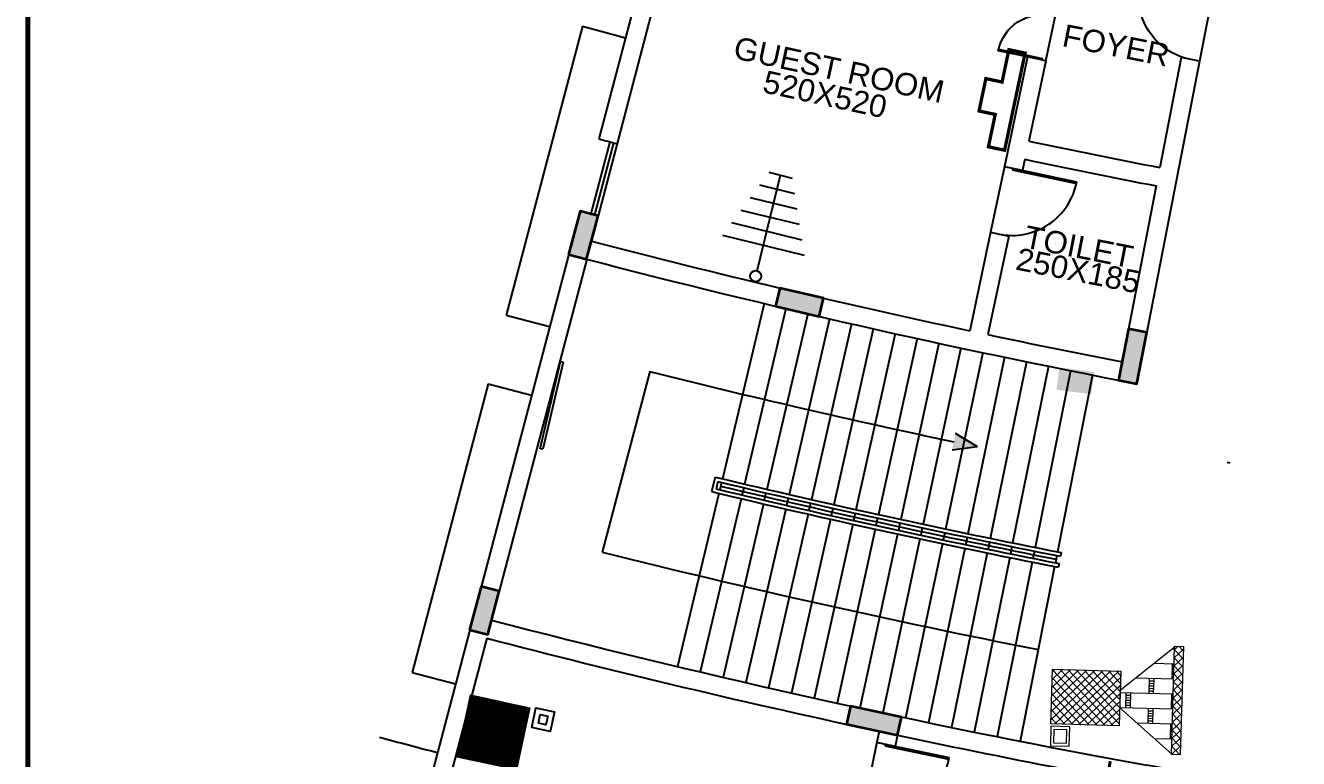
# Model space of a CAD drawing. Header units: inches. Extents: x -221585 to 401252, y -284294 to 332380.
# Drawn here: x 170915 to 172620, y 52836 to 53818 of the extents above; entities that cross this region are included whole.
import ezdxf

# ---------------------------------------------------------------- set-up
doc = ezdxf.new("R2010")
doc.units = ezdxf.units.IN
doc.header["$MEASUREMENT"] = 0
doc.linetypes.add('HIDDEN2', pattern=[0.1875, 0.125, -0.0625])
for name, color, linetype, lineweight in [('A-SEC-TXT', 3, 'Continuous', 0), ('A-WALL', 1, 'Continuous', 9), ('column fa 25', 3, 'Continuous', 35), ('text', 72, 'HIDDEN2', 5), ('Wall mount speaker', 2, 'Continuous', 0)]:
    doc.layers.add(name, color=color, linetype=linetype, lineweight=lineweight)
for name, color, linetype in [('AC-GRND-PATT', 251, 'Continuous'), ('ELV points', 7, 'Continuous'), ('Power', 7, 'Continuous'), ('TEL', 6, 'Continuous')]:
    doc.layers.add(name, color=color, linetype=linetype)
doc.styles.add('DIM', font='arial.ttf')
pattern_1 = [(135, (-206628.523, -439172.145), (31.0767903, 31.0767903), []), (45, (-206628.523, -439172.145), (31.0767903, -31.0767903), [])]

# ---------------------------------------------------------------- blocks, each defined once
blk = doc.blocks.new('RYTRTRTRTRT')
at = {"color": 1}
for p, q in [((42.518, 61.153), (42.518, 61.753)), ((42.518, 61.753), (42.538, 61.753)), ((42.538, 61.753), (42.538, 61.153)), ((43.718, 61.753), (43.698, 61.753)), ((43.698, 61.753), (43.698, 61.153)), ((43.718, 61.153), (43.718, 61.753)), ((42.518, 61.153), (42.538, 61.153)), ((42.518, 61.103), (43.118, 61.103)), ((43.718, 61.103), (43.118, 61.103)), ((43.718, 61.153), (43.698, 61.153))]:
    blk.add_line(p, q, dxfattribs=at)
for centre, start, end in [((42.528, 61.163), 359.0371, 90), ((43.708, 61.163), 90, 180.9629)]:
    blk.add_arc(centre, 0.59, start, end, dxfattribs=at)
blk = doc.blocks.new('TRTH')
at = {"color": 1, "ltscale": 8}
for p, q in [((-589.839, -68.759), (-589.839, -67.98)), ((-589.819, -68.759), (-589.819, -67.979)), ((-589.839, -68.759), (-589.819, -68.759)), ((-589.839, -68.859), (-589.039, -68.859))]:
    blk.add_line(p, q, dxfattribs=at)
blk.add_arc((-589.819, -68.759), 0.78, 0, 91.4693, dxfattribs=at)
blk = doc.blocks.new('ddfe')
at = {"layer": 'column fa 25', "ltscale": 10}
h = blk.add_hatch(color=3, dxfattribs=at)
h.set_gradient(color1=(141, 141, 141), color2=(145, 145, 145), one_color=1, tint=0.57, name='CYLINDER')
h.paths.add_polyline_path([(177039, 119902.4), (177064, 119902.4), (177064, 119962.4), (177039, 119962.4)])
at = {"layer": 'column fa 25', "color": 2, "ltscale": 10}
blk.add_lwpolyline([(177039, 119902.4), (177064, 119902.4), (177064, 119962.4), (177039, 119962.4)], close=True, dxfattribs=at)
blk = doc.blocks.new('dd')
at = {"layer": 'column fa 25', "ltscale": 10}
h = blk.add_hatch(color=3, dxfattribs=at)
h.set_gradient(color1=(141, 141, 141), color2=(145, 145, 145), one_color=1, tint=0.57, name='CYLINDER')
h.paths.add_polyline_path([(177327.8, 119886), (177352.8, 119886), (177352.8, 119956), (177327.8, 119956)])
at = {"layer": 'column fa 25', "color": 1, "ltscale": 10}
blk.add_lwpolyline([(177327.8, 119886), (177352.8, 119886), (177352.8, 119956), (177327.8, 119956)], close=True, dxfattribs=at)
blk = doc.blocks.new('data')
at = {"layer": 'Power', "color": 3, "const_width": 2}
blk.add_lwpolyline([(58948.65, 155709.82), (58948.65, 155714.82), (58948.65, 155719.82), (58958.65, 155719.82), (58968.65, 155719.82), (58968.65, 155724.82), (58968.65, 155729.82), (58978.65, 155729.82), (58988.65, 155729.82), (58988.65, 155719.82), (59008.65, 155719.82), (59008.65, 155709.82), (58948.65, 155709.82)], dxfattribs=at)
blk = doc.blocks.new('A$C54490F4E')
at = {"layer": 'Wall mount speaker', "ltscale": 0.1}
h = blk.add_hatch(dxfattribs=at)
h.set_pattern_fill('ANSI31', color=3, scale=50, style=0)
h.paths.add_polyline_path([(347.4, 331.9), (0, 331.9), (0, 0), (347.4, 0)])
at = {"layer": 'Wall mount speaker', "color": 3, "ltscale": 0.1}
blk.add_lwpolyline([(0, 331.9), (347.4, 331.9), (347.4, 0), (0, 0)], close=True, dxfattribs=at)
blk = doc.blocks.new('A$C1A917D7C')
at = {"layer": 'TEL', "elevation": 0}
for points in [[(0, 956), (227, 956), (227, 744), (0, 744)], [(63, 893), (164, 893), (164, 807), (63, 807)]]:
    blk.add_lwpolyline(points, close=True, dxfattribs=at)
at = {"layer": 'Wall mount speaker', "color": 2, "ltscale": 0.1, "xscale": 2.038325862171721, "yscale": 2.038325862171721, "zscale": 2.038325862171721}
blk.add_blockref('A$C54490F4E', (14, 0), dxfattribs=at)
blk = doc.blocks.new('tv point')
at = {"color": 1}
for p, q in [((5130.8518, -920.2757), (5130.8518, -920.3758)), ((5130.8689, -920.2828), (5130.8689, -920.3687)), ((5130.8861, -920.29), (5130.8861, -920.3615)), ((5130.9033, -920.2972), (5130.9033, -920.3544)), ((5130.9204, -920.3043), (5130.9204, -920.3472)), ((5130.9376, -920.3115), (5130.9376, -920.3401)), ((5130.8205, -920.3258), (5130.9376, -920.3258))]:
    blk.add_line(p, q, dxfattribs=at)
blk.add_circle((5130.8138, -920.3258), 0.00664, dxfattribs=at)
blk = doc.blocks.new('A$C08703A85')
at = {"layer": 'AC-GRND-PATT', "lineweight": -2, "ltscale": 0.1}
h = blk.add_hatch(dxfattribs=at)
h.set_pattern_fill('ANSI37', color=0, scale=351.593746)
h.set_pattern_definition(pattern_1)
h.paths.add_polyline_path([(0, 836.8), (67.5, 836.8), (70.3, 834.4), (70.3, 5.9), (63.2, 0), (0, 0)])
h = blk.add_hatch(dxfattribs=at)
h.set_pattern_fill('BRSTONE', color=0, scale=351.593746)
h.set_pattern_definition([(180, (-206628.52, -439172.15), (-7e-13, 116.025936), []), (90, (-206944.96, -439172.15), (175.79687, 116.025936), [116.02594, -116.02594]), (90, (-206909.8, -439172.15), (175.79687, 116.025936), [116.02594, -116.02594]), (180, (-206944.96, -439152.81), (-175.796873, 116.025936), [-316.43437, 35.159375]), (180, (-206944.96, -439133.47), (-175.796873, 116.025936), [-316.43437, 35.159375]), (180, (-206944.96, -439114.13), (-175.796873, 116.025936), [-316.43437, 35.159375]), (180, (-206944.96, -439094.8), (-175.796873, 116.025936), [-316.43437, 35.159375]), (180, (-206944.96, -439075.46), (-175.796873, 116.025936), [-316.43437, 35.159375])])
h.paths.add_polyline_path([(70.3, 834.4), (481.5, 486), (481.5, 351.6), (70.3, 5.9)])
h = blk.add_hatch(dxfattribs=at)
h.set_pattern_fill('ANSI37', color=0, scale=351.593746)
h.set_pattern_definition(pattern_1)
h.paths.add_polyline_path([(1008.8, 627.6), (1008.8, 205.7), (481.5, 205.7), (481.5, 416.6), (481.5, 627.6)])
at = {"layer": 'A-WALL', "color": 10, "lineweight": -2, "ltscale": 0.1}
for p, q in [((0, 836.8), (0, 0)), ((70.3, 836.8), (0, 836.8)), ((481.5, 486), (67.5, 836.8)), ((70.3, 838.6), (70.3, 0)), ((481.5, 205.7), (481.5, 627.6)), ((481.5, 627.6), (1008.8, 627.6)), ((1008.8, 627.6), (1008.8, 205.7)), ((481.5, 205.7), (481.5, 416.6)), ((498.6, 471.5), (494.6, 474.9)), ((481.5, 351.6), (63.2, 0)), ((1008.8, 205.7), (481.5, 205.7))]:
    blk.add_line(p, q, dxfattribs=at)
at = {"layer": 'A-WALL', "color": 10, "linetype": 'ByBlock', "lineweight": -2, "ltscale": 0.1}
blk.add_line((70.3, 0), (0, 0), dxfattribs=at)
blk = doc.blocks.new('A$C1C8104B6')
at = {"color": 6}
for points in [[(736.5, 0), (887, 0), (887, 146), (736.5, 146)], [(759.5, 23), (864, 23), (864, 123), (759.5, 123)]]:
    blk.add_lwpolyline(points, close=True, dxfattribs=at)
at = {"layer": 'A-SEC-TXT', "rotation": 270}
blk.add_blockref('A$C08703A85', (89.9, 1008.8), dxfattribs=at)

msp = doc.modelspace()

# ---------------------------------------------------------------- hatches: boundary and pattern name
at = {"ltscale": 10}
h = msp.add_hatch(color=2, dxfattribs=at)
h.dxf.hatch_style = 1
h.paths.add_polyline_path([(172156.1, 53249.1), (172190, 53253.7), (172160.9, 53271.6)])

# ---------------------------------------------------------------- linework, layer by layer
at = {"color": 4, "ltscale": 8}
for p, q in [((171744.4, 53898.2, 0.4), (171683.3, 53666.1, 0.4)), ((171768.6, 53891.9, 0.4), (171707.5, 53659.8, 0.4)), ((171657.9, 53569.4, 0.4), (171446.5, 52766.8, 0.4)), ((171682, 53563.1, 0.4), (171673.2, 53529.2, 0.8)), ((171666.8, 53505, 0.4), (171539.4, 53021.5, 0.4)), ((171532.9, 52997.4, 0.4), (171470.5, 52760.5, 0.4)), ((171529.4, 53003.5, 0.4), (171529.3, 53003.4, 0.4))]:
    msp.add_line(p, q, dxfattribs=at)
at = {"color": 20, "ltscale": 10}
for p, q in [((171661, 53816.9, 0.4), (171559.1, 53430, 0.4)), ((171661, 53816.9, 0.4), (171719, 53801.6, 0.4)), ((171559.1, 53430, 0.4), (171617.1, 53414.8, 0.4)), ((171534.9, 53338.2, 0.4), (171433, 52951.4, 0.4)), ((171534.9, 53338.2, 0.4), (171592.9, 53322.9, 0.4)), ((171433, 52951.4, 0.4), (171491.1, 52936.1, 0.4))]:
    msp.add_line(p, q, dxfattribs=at)
at = {"color": 4, "ltscale": 10}
for p, q in [((172257.2, 53776.1), (172226.2, 53629.3)), ((172281.6, 53770.9), (172257.2, 53776.1)), ((172463, 53775), (172434.4, 53627.7)), ((172487.5, 53770.2), (172463, 53775)), ((172281.6, 53770.9), (172258.9, 53663.3)), ((172487.5, 53770.2), (172403.8, 53338.3)), ((172253.8, 53638.8), (172250.7, 53624.1)), ((172226.1, 53629.2), (172250.7, 53624.1)), ((172429.7, 53603.2), (172384, 53367.5)), ((172207.6, 53541.1), (172179.8, 53409.1, 0.8)), ((172232.1, 53536), (172204.2, 53404)), ((172207.6, 53541.1, 0), (172232.1, 53536)), ((172058.7, 52872.7, 0.3), (172055.6, 52857.9, 0.4)), ((172083.2, 52867.4, 0.8), (172080, 52852.7, 0.4))]:
    msp.add_line(p, q, dxfattribs=at)
at = {"color": 5, "ltscale": 8}
for p, q in [((171697.8, 53662.3, 0.4), (171672.4, 53565.6, 0.4)), ((171702.7, 53661, 0.4), (171677.2, 53564.4, 0.4)), ((171707.5, 53659.8, 0.4), (171682, 53563.1, 0.4))]:
    msp.add_line(p, q, dxfattribs=at)
at = {"color": 2, "ltscale": 8}
for p, q in [((171904.5, 53445.7, 0.4), (171848.5, 53210.8, 0.4)), ((171933.7, 53438.8, 0.4), (171878.3, 53203.7, 0.4)), ((171962.9, 53431.9, 0.4), (171908.1, 53196.7, 0.4)), ((171992.1, 53425.2, 0.4), (171937.9, 53189.8, 0.4)), ((172021.3, 53418.5, 0.4), (171967.8, 53183, 0.4)), ((172050.6, 53411.8, 0.4), (171997.6, 53176.2, 0.4)), ((172079.9, 53405.3, 0.4), (172027.5, 53169.5, 0.4)), ((172109.2, 53398.8, 0.4), (172057.5, 53162.9, 0.4)), ((172138.5, 53392.5, 0.4), (172087.4, 53156.4, 0.4)), ((172167.8, 53386.1, 0.4), (172117.3, 53150, 0.4)), ((172197.2, 53379.9, 0.4), (172147.3, 53143.6, 0.4)), ((172226.6, 53373.7, 0.4), (172177.3, 53137.3, 0.4)), ((172255.9, 53367.7, 0.4), (172207.3, 53131.1, 0.4)), ((172285.3, 53361.7, 0.4), (172237.3, 53125, 0.4)), ((172314.8, 53355.7, 0.4), (172267.4, 53118.9, 0.4)), ((172344.2, 53349.9, 0.4), (172297.4, 53112.9, 0.4)), ((171847.3, 53205.9, 0.4), (171845, 53196.2, 0.4)), ((171877.1, 53198.8, 0.4), (171874.8, 53189.1, 0.4)), ((171843.8, 53191.3, 0.4), (171788.5, 52959.3, 0.4)), ((171873.7, 53184.2, 0.4), (171818.9, 52952.1, 0.4)), ((171906.9, 53191.9, 0.4), (171904.7, 53182.1, 0.4)), ((171936.8, 53184.9, 0.4), (171934.6, 53175.2, 0.4)), ((171966.7, 53178.1, 0.4), (171964.4, 53168.4, 0.4)), ((171903.5, 53177.2, 0.4), (171849.4, 52945, 0.4)), ((171933.4, 53170.3, 0.4), (171879.9, 52937.9, 0.4)), ((171963.3, 53163.5, 0.4), (171910.4, 52930.9, 0.4)), ((171996.6, 53171.3, 0.4), (171994.4, 53161.6, 0.4)), ((172026.5, 53164.7, 0.4), (172024.3, 53154.9, 0.4)), ((171993.3, 53156.7, 0.4), (171941, 52924, 0.4)), ((172023.2, 53150, 0.4), (171971.5, 52917.2, 0.4)), ((172053.2, 53143.4, 0.4), (172002.1, 52910.4, 0.4)), ((172056.4, 53158.1, 0.4), (172054.2, 53148.3, 0.4)), ((172086.3, 53151.5, 0.4), (172084.2, 53141.8, 0.4)), ((172116.3, 53145.1, 0.4), (172114.2, 53135.3, 0.4)), ((172083.2, 53136.9, 0.4), (172032.7, 52903.8, 0.4)), ((172113.2, 53130.4, 0.4), (172063.3, 52897.2, 0.4)), ((172146.3, 53138.7, 0.4), (172144.2, 53128.9, 0.4)), ((172176.3, 53132.4, 0.4), (172174.2, 53122.6, 0.4)), ((172143.2, 53124, 0.4), (172093.9, 52890.7, 0.4)), ((172173.2, 53117.7, 0.4), (172124.5, 52884.3, 0.4)), ((172203.3, 53111.5, 0.4), (172155.2, 52877.9, 0.4)), ((172206.3, 53126.2, 0.4), (172204.3, 53116.4, 0.4)), ((172236.3, 53120.1, 0.4), (172234.3, 53110.3, 0.4)), ((172266.4, 53114, 0.4), (172264.4, 53104.2, 0.4)), ((172302.3, 53112, 0.4), (172301.3, 53107.1, 0.4)), ((172302.3, 53112, 0.4), (172301.3, 53107.1, 0.4)), ((172233.3, 53105.4, 0.4), (172185.9, 52871.6, 0.4)), ((172263.4, 53099.3, 0.4), (172216.6, 52865.5, 0.4)), ((172293.5, 53093.3, 0.4), (172247.3, 52859.3, 0.4)), ((172296.4, 53108, 0.4), (172294.5, 53098.2, 0.4)), ((172299.4, 53097.3, 0.4), (172298.4, 53092.4, 0.4))]:
    msp.add_line(p, q, dxfattribs=at)
at = {"color": 5}
for p, q in [((171604.5, 53251.2, 0.4), (171631.7, 53368, 0.4)), ((171635.3, 53367.1, 0.4), (171608.1, 53250.4, 0.4)), ((171631.7, 53368, 0.4), (171635.3, 53367.1, 0.4)), ((171608.1, 53250.4, 0.4), (171604.5, 53251.2, 0.4)), ((172528.6, 53231.9, 0.4), (172525, 53232.6, 0.4))]:
    msp.add_line(p, q, dxfattribs=at)
at = {"color": 2, "ltscale": 10}
for p, q in [((171751.2, 53354.5, 0.4), (171687.5, 53112.7, 0.4)), ((171751.2, 53354.5, 0.4), (171687.5, 53112.7, 0.4)), ((172190, 53253.7), (172160.9, 53271.6)), ((172190, 53253.7), (172156.1, 53249.1)), ((171838.7, 53213.1), (171834.1, 53193.7)), ((171842.4, 53207.1), (171840.1, 53197.4))]:
    msp.add_line(p, q, dxfattribs=at)
at = {"color": 6, "const_width": 6.3}
msp.add_lwpolyline([(179533.7, 49637), (170918.4, 49637), (170918.4, 55438.1), (179533.7, 55438.1)], close=True, dxfattribs=at)
at = {"color": 4, "ltscale": 10}
for centre, radius, start, end in [((178949.8, 81287.3, 0.8), 28561, 255.26072, 255.31087), ((174578.6, 64659.8), 11238.5, 258.08811, 259.00121), ((174582.3, 64677.4), 11281.5, 258.08849, 259.00019), ((174583.7, 64679.1, 0.4), 11488.5, 255.24555, 255.37022), ((174578.6, 64659.8, 0.8), 11503.5, 255.37001, 257.96364), ((174580.5, 64668.7, 0.8), 11537.7, 255.37203, 259.12535), ((174582.2, 64677, 0), 11521.1, 258.08847, 259.00076), ((174580.1, 64667.2, 0.8), 12036.1, 255.36652, 259.40805), ((174582.7, 64677.7, 0.8), 12071.9, 255.3667, 257.95552), ((175429.1, 68670.5, 0.8), 16168.4, 257.95686, 258.04545), ((174602.2, 64773.9, -0.9), 12170.1, 258.05439, 259.18725)]:
    msp.add_arc(centre, radius, start, end, dxfattribs=at)
at = {"color": 2, "ltscale": 10}
for radius, start, end in [(11653.5, 255.95847, 258.01393), (11903.5, 255.94349, 258.82445)]:
    msp.add_arc((174578.6, 64659.8), radius, start, end, dxfattribs=at)
at = {"color": 2, "ltscale": 8}
for radius, start, end in [(11770, 256.5387, 258.84879), (11785, 256.56307, 258.84876), (11775, 256.56305, 258.84878), (11780, 256.58737, 258.82445), (11790, 256.53878, 258.84875)]:
    msp.add_arc((174578.6, 64659.8), radius, start, end, dxfattribs=at)
at = {"color": 20, "ltscale": 10}
msp.add_arc((174578.6, 64659.8), 12218.5, 254.87038, 255.24553, dxfattribs=at)
at = {"color": 3, "ltscale": 10}
msp.add_solid([(172342.5, 53324.1, 0), (172296, 53330.2, 0), (172346.5, 53353.9, 0), (172300, 53360, 0)], dxfattribs=at)

# ---------------------------------------------------------------- block references
at = {"color": 4}
for name, p, xscale, yscale, zscale, rotation in [('RYTRTRTRTRT', (179162.8, 56787.3), -100.0000000000046, 100, 100, 78.08811407911318), ('TRTH', (152268.5, -9810.5), -112.5000000019161, 112.5000000019209, 112.5000000019199, 79.02670456844363), ('TRTH', (166135.7, -12900.2), 112.5000000019172, 112.5000000019172, 112.5000000019172, 258.1106915381549), ('TRTH', (165965.1, -13671.4, -0.4), 112.5000000019172, 112.5000000019172, 112.5000000019172, 258.1106915381549), ('RYTRTRTRTRT', (169797.4, 58482, 0), -83.3333334724665, 83.3333334724693, 83.33333347247022, 169.6467378313813)]:
    msp.add_blockref(name, p, dxfattribs=dict(at, xscale=xscale, yscale=yscale, zscale=zscale, rotation=rotation))
at = {"xscale": 1125, "yscale": 1125, "zscale": 1125, "rotation": 76.22744950807976}
msp.add_blockref('tv point', (-2207873.9, -5306236.7, 0.8), dxfattribs=at)
at = {"layer": 'A-SEC-TXT', "xscale": 0.17325, "yscale": 0.17325, "zscale": 0.17325, "rotation": 268.3876789655623}
msp.add_blockref('A$C1C8104B6', (172292.1, 53006.9), dxfattribs=at)
at = {"layer": 'A-SEC-TXT', "color": 30, "xscale": 0.12012, "yscale": 0.12012, "zscale": 0.12012, "rotation": 257.8981179674225}
msp.add_blockref('A$C1A917D7C', (171511.5, 52923, -0.3), dxfattribs=at)
at = {"layer": 'column fa 25', "color": 3, "extrusion": (-0.002536, 0.00066792, 0.999997), "rotation": 345.2438381490571}
for p in [(-30097.8, -17343.2, -399.1), (-30230.3, -17846.1, -399.1)]:
    msp.add_blockref('ddfe', p, dxfattribs=at)
at = {"layer": 'column fa 25', "color": 3, "extrusion": (0.000591747, 0.002555, 0.999997), "rotation": 256.9583555165791}
msp.add_blockref('ddfe', (95066.2, 252995.4, 238.3), dxfattribs=at)
at = {"layer": 'column fa 25', "color": 3, "rotation": 169.0267045683515}
msp.add_blockref('dd', (369323.1, 137346.3, 0), dxfattribs=at)
at = {"layer": 'column fa 25', "color": 3, "extrusion": (-0.005966, 0.000897386, 0.999982), "rotation": 257.8465379490148}
msp.add_blockref('dd', (92150.8, 251500.5, -978.8), dxfattribs=at)
at = {"layer": 'ELV points', "xscale": 2.216327740261543, "yscale": 2.216327740261543, "zscale": 2.216327740261543, "rotation": 78.08811407895335}
msp.add_blockref('data', (482932.1, -145417.1), dxfattribs=at)

# ---------------------------------------------------------------- texts
at = {"layer": 'text', "lineweight": -2, "ltscale": 2, "char_height": 30, "width": 355.22, "attachment_point": 7, "style": 'DIM'}
for s, insert, rotation in [('{\\C3;FOYER}', (172302, 53790.2), 348.8871), ('{\\C3;GUEST ROOM}', (171861.6, 53774, -0.4), 347.798), ('{\\C3;520X520}', (171900.8, 53728.5, -0.4), 347.798), ('{\\C3;TOILET}', (172251, 53520.6, -0.4), 348.8871), ('{\\C3;250X185}', (172239.8, 53490.9, -0.4), 348.8871)]:
    msp.add_mtext(s, dxfattribs=dict(at, insert=insert, rotation=rotation))

doc.saveas('drawing.dxf')
